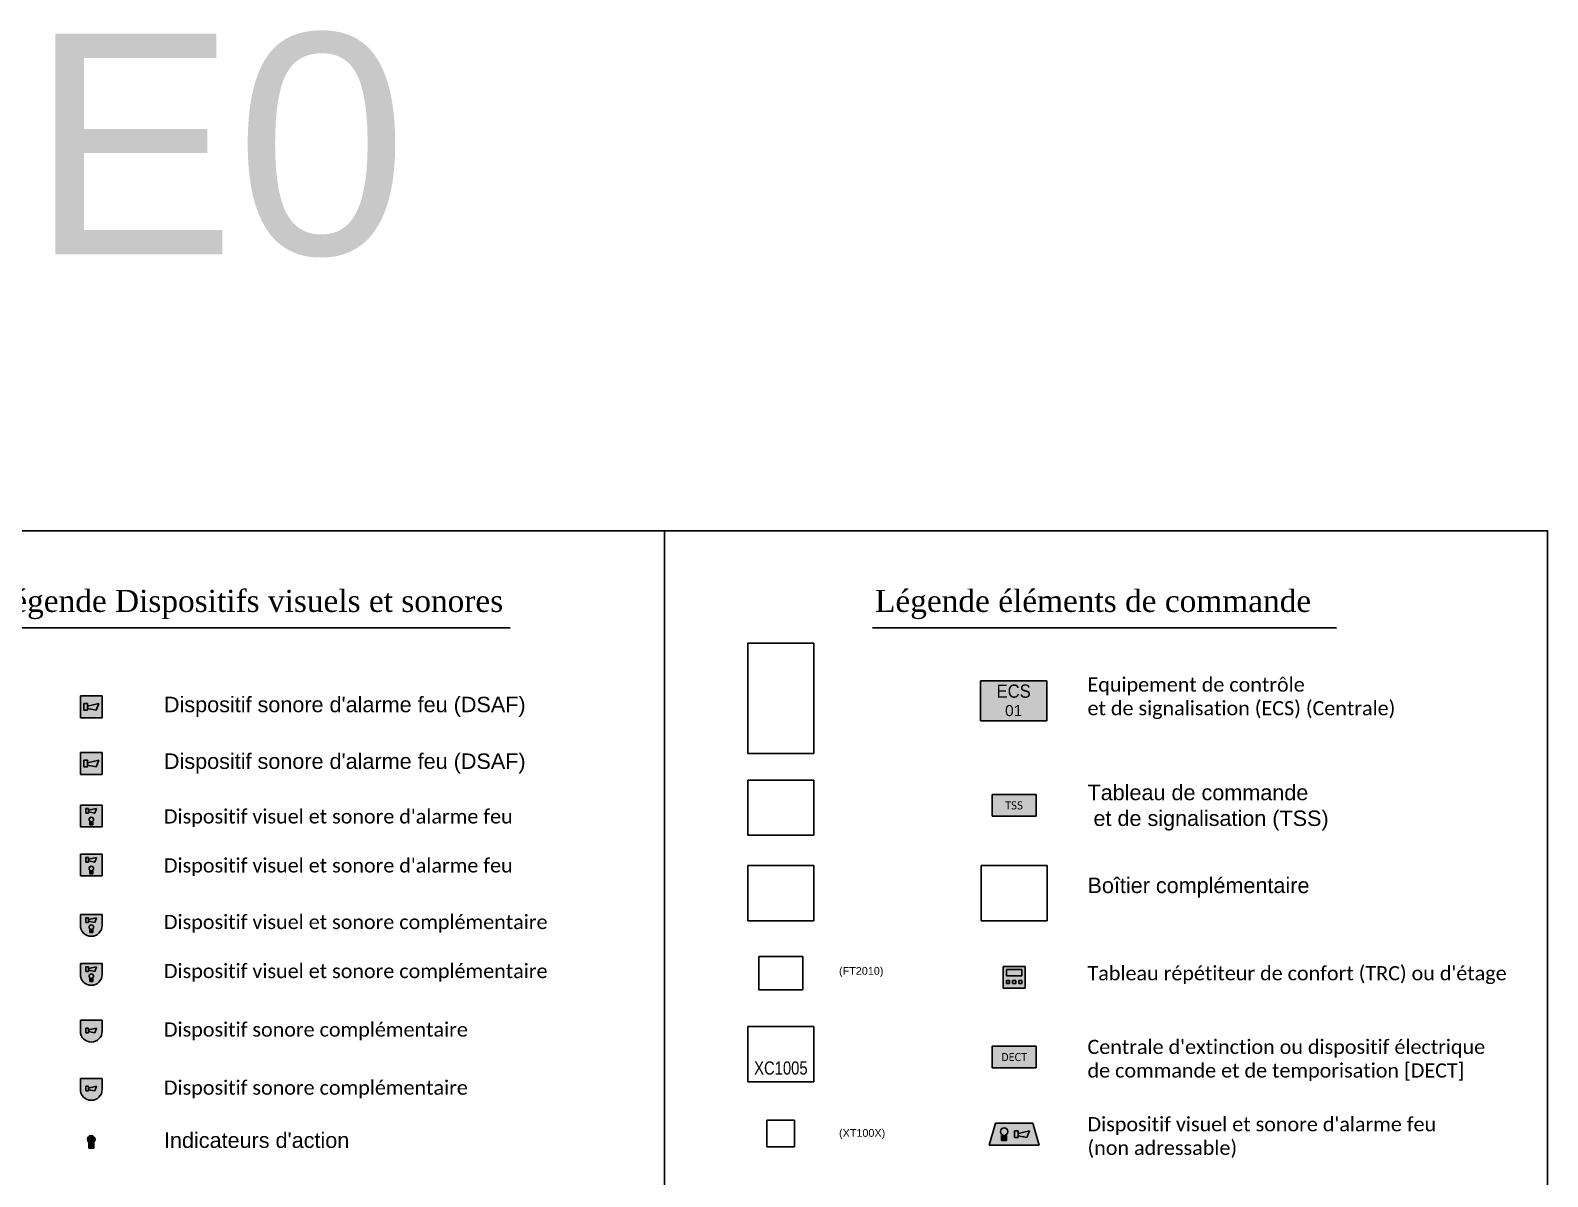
# Model space of a CAD drawing. Header units: centimetres. Extents: x -277 to 25900, y -463 to 5243.
# Drawn here: x 2564 to 6000, y 2646 to 5243 of the extents above; entities that cross this region are included whole.
import ezdxf
from ezdxf.enums import TextEntityAlignment as Align

# ---------------------------------------------------------------- set-up
doc = ezdxf.new("R2010")
doc.units = ezdxf.units.CM
doc.header["$LTSCALE"] = 10
doc.layers.add('SANS', color=231, linetype='Continuous', plot=False)
for name, color, linetype in [('SIEMENS_APPAREILS', 1, 'Continuous'), ('SIEMENS_DETECTION', 9, 'Continuous'), ('SIEMENS_EXTINCTION', 41, 'Continuous'), ('SIEMENS_GROUPES_DETECTION', 7, 'Continuous'), ('SIEMENS_SYMBOLTEXTE', 7, 'Continuous'), ('SIEMENS_SYMBOLTEXTE_APPAREIL', 7, 'Continuous'), ('SIEMENS_SYMBOLTEXTE_HARDWARE', 7, 'Continuous'), ('SIEMENS_SYMBOLTEXTE_LOGIQUE', 7, 'Continuous'), ('SIEMENS_TEXTES', 7, 'Continuous')]:
    doc.layers.add(name, color=color, linetype=linetype)
doc.styles.add('Arial', font='arial.ttf')
doc.styles.get("Standard").update_dxf_attribs({"font": 'romans.shx'})
doc.styles.add('Tahoma', font='tahoma.ttf')
picture_1 = doc.add_image_def('image8.jpg', size_in_pixel=(750, 1250))
picture_2 = doc.add_image_def('image9.jpg', size_in_pixel=(780, 650))
picture_3 = doc.add_image_def('image10.jpg', size_in_pixel=(780, 650))
picture_4 = doc.add_image_def('image22.jpg', size_in_pixel=(600, 450))
picture_5 = doc.add_image_def('image23.jpg', size_in_pixel=(390, 325))
picture_6 = doc.add_image_def('image24.jpg', size_in_pixel=(339, 327))

# ---------------------------------------------------------------- blocks, each defined once
blk = doc.blocks.new('*U164')
image = blk.add_image(picture_1, insert=(-75, -125), size_in_units=(150, 250))
image.dxf.flags = 7
blk = doc.blocks.new('*U16')
image = blk.add_image(picture_2, insert=(-75, -50), size_in_units=(150, 125))
image.dxf.flags = 7
blk = doc.blocks.new('*U36')
image = blk.add_image(picture_3, insert=(0, 0), size_in_units=(150, 125))
image.dxf.flags = 7
blk = doc.blocks.new('Siemens_Alarme_Sonore_Feu')
h = blk.add_hatch(color=0)
h.dxf.hatch_style = 1
h.paths.add_polyline_path([(24.7, 24.7), (-24.7, 24.7), (-24.7, -24.7), (24.7, -24.7)])
at = {"color": 7, "linetype": 'Continuous', "ltscale": 4}
for p, q in [((24.7, 24.7), (-24.7, 24.7)), ((-24.7, 24.7), (-24.7, -24.7)), ((-8.9, 7.4), (-16.8, 7.4)), ((-16.8, 7.4), (-16.8, -7.4)), ((-8.9, -7.4), (-8.9, 7.4)), ((-8.9, 1.5), (16.8, 7.4)), ((-8.9, -3.5), (-8.9, 1.5)), ((16.8, 7.4), (10.9, -7.4)), ((24.7, -24.7), (24.7, 24.7)), ((-24.7, -24.7), (24.7, -24.7)), ((-16.8, -7.4), (-8.9, -7.4)), ((10.9, -7.4), (-8.9, -3.5))]:
    blk.add_line(p, q, dxfattribs=at)
at = {"layer": 'SIEMENS_SYMBOLTEXTE', "style": 'Arial'}
blk.add_attdef('TEXT1', text='', height=30, dxfattribs=at).set_placement((-0.4, 47.4), align=Align.MIDDLE_CENTER)
blk.add_attdef('TEXT2', text='', height=20, dxfattribs=at).set_placement((-52.5, 5.5), align=Align.RIGHT)
at = {"layer": 'SIEMENS_SYMBOLTEXTE', "style": 'Arial', "flags": 1}
for tag, p in [('GROUP', (-25, -129.9)), ('ELEMENT', (-25, -156.2)), ('AREA', (-25, -182.5)), ('SECTION', (-25, -208.9)), ('ZONE', (-25, -235.2)), ('SERIAL_NUMBER', (-25, -287.9)), ('PARAMETER', (-25, -261.5)), ('MARK_FLAG', (-25, -314.2)), ('ELEMENT_ID', (-25, -340.5)), ('OPTION_1', (-25, -366.9)), ('OPTION_2', (-25, -393.2))]:
    blk.add_attdef(tag, p, '', height=20, dxfattribs=at)
at = {"layer": 'SIEMENS_SYMBOLTEXTE_APPAREIL', "lineweight": 30, "flags": 104}
blk.add_attdef('DETECTOR_TYP', text='', height=20, dxfattribs=at).set_placement((0, -75), align=Align.TOP_CENTER)
at = {"layer": 'SIEMENS_SYMBOLTEXTE_HARDWARE', "lineweight": 30, "flags": 104}
blk.add_attdef('HARDWARE', text='', height=20, dxfattribs=at).set_placement((0, -40), align=Align.TOP_CENTER)
blk = doc.blocks.new('Siemens_Dispositif_visuel_sonore_alarme feu')
h = blk.add_hatch(color=0)
h.dxf.hatch_style = 1
h.paths.add_polyline_path([(24.7, 24.7), (-24.7, 24.7), (-24.7, -24.7), (24.7, -24.7)])
at = {"linetype": 'Continuous', "ltscale": 4}
blk.add_hatch(color=7, dxfattribs=at).paths.add_polyline_path([(-3.4, -20.2), (3.4, -20.2), (3.4, -13.4), (-3.4, -13.4)], flags=0)
at = {"color": 7, "linetype": 'Continuous', "ltscale": 4}
for p, q in [((24.7, 24.7), (-24.7, 24.7)), ((-24.7, 24.7), (-24.7, -24.7)), ((-6.4, 17), (-12, 17)), ((-12, 17), (-12, 6.4)), ((-12, 6.4), (-6.4, 6.4)), ((-6.4, 6.4), (-6.4, 17)), ((-6.4, 12.7), (12, 17)), ((-6.4, 9.2), (-6.4, 12.7)), ((7.8, 6.4), (-6.4, 9.2)), ((12, 17), (7.8, 6.4)), ((24.7, -24.7), (24.7, 24.7)), ((-24.7, -24.7), (24.7, -24.7)), ((3.4, -13.4), (-3.4, -13.4)), ((-3.4, -13.4), (-3.4, -20.2)), ((-3.4, -20.2), (3.4, -20.2)), ((3.4, -20.2), (3.4, -13.4))]:
    blk.add_line(p, q, dxfattribs=at)
blk.add_circle((0, -8.3), 5.09, dxfattribs=at)
at = {"layer": 'SIEMENS_SYMBOLTEXTE', "style": 'Arial'}
blk.add_attdef('TEXT1', text='', height=30, dxfattribs=at).set_placement((-0.4, 47.4), align=Align.MIDDLE_CENTER)
blk.add_attdef('TEXT2', text='', height=20, dxfattribs=at).set_placement((-52.5, 5.5), align=Align.RIGHT)
at = {"layer": 'SIEMENS_SYMBOLTEXTE', "style": 'Arial', "flags": 1}
for tag, p in [('GROUP', (-25, -129.9)), ('ELEMENT', (-25, -156.2)), ('AREA', (-25, -182.5)), ('SECTION', (-25, -208.9)), ('ZONE', (-25, -235.2)), ('SERIAL_NUMBER', (-25, -287.9)), ('PARAMETER', (-25, -261.5)), ('MARK_FLAG', (-25, -314.2)), ('ELEMENT_ID', (-25, -340.5)), ('OPTION_1', (-25, -366.9)), ('OPTION_2', (-25, -393.2))]:
    blk.add_attdef(tag, p, '', height=20, dxfattribs=at)
at = {"layer": 'SIEMENS_SYMBOLTEXTE_APPAREIL', "lineweight": 30, "flags": 104}
blk.add_attdef('DETECTOR_TYP', text='', height=20, dxfattribs=at).set_placement((0, -75), align=Align.TOP_CENTER)
at = {"layer": 'SIEMENS_SYMBOLTEXTE_HARDWARE', "lineweight": 30, "flags": 104}
blk.add_attdef('HARDWARE', text='', height=20, dxfattribs=at).set_placement((0, -40), align=Align.TOP_CENTER)
blk = doc.blocks.new('Siemens_Dispositif_visuel_sonore_complémentaire')
h = blk.add_hatch(color=0)
h.dxf.hatch_style = 1
h.paths.add_polyline_path([(49.5, 0), (0, 0), (0, -24.8, 0.414214), (24.7, -49.5, 0.414214), (49.5, -24.8)])
at = {"linetype": 'Continuous', "ltscale": 4}
blk.add_hatch(color=7, dxfattribs=at).paths.add_polyline_path([(21.4, -40.7), (28.1, -40.7), (28.1, -33.9), (21.4, -33.9)], flags=0)
at = {"color": 7, "linetype": 'Continuous', "ltscale": 4}
for p, q in [((49.5, 0), (0, 0)), ((0, 0), (0, -24.8)), ((49.5, -24.8), (49.5, 0)), ((18.4, -7.4), (12.7, -7.4)), ((12.7, -7.4), (12.7, -18)), ((12.7, -18), (18.4, -18)), ((18.4, -18), (18.4, -7.4)), ((18.4, -11.7), (36.8, -7.4)), ((18.4, -15.2), (18.4, -11.7)), ((32.5, -18), (18.4, -15.2)), ((28.1, -33.9), (21.4, -33.9)), ((21.4, -33.9), (21.4, -40.7)), ((28.1, -40.7), (28.1, -33.9)), ((36.8, -7.4), (32.5, -18)), ((21.4, -40.7), (28.1, -40.7))]:
    blk.add_line(p, q, dxfattribs=at)
blk.add_circle((24.7, -28.9), 5.09, dxfattribs=at)
for start, end in [(180, 270), (270, 0)]:
    blk.add_arc((24.7, -24.8), 24.7, start, end, dxfattribs=at)
at = {"layer": 'SIEMENS_SYMBOLTEXTE', "style": 'Arial'}
blk.add_attdef('TEXT1', text='', height=30, dxfattribs=at).set_placement((24.6, 28.8), align=Align.MIDDLE_CENTER)
blk.add_attdef('TEXT2', text='', height=20, dxfattribs=at).set_placement((-27.8, -20.8), align=Align.RIGHT)
at = {"layer": 'SIEMENS_SYMBOLTEXTE', "style": 'Arial', "flags": 1}
for tag, p in [('GROUP', (-0.3, -154.6)), ('ELEMENT', (-0.3, -180.9)), ('AREA', (-0.3, -207.3)), ('ZONE', (-0.3, -259.9)), ('SECTION', (-0.3, -233.6)), ('PARAMETER', (-0.3, -286.3)), ('SERIAL_NUMBER', (-0.3, -312.6)), ('MARK_FLAG', (-0.3, -339)), ('OPTION_1', (-0.3, -391.6)), ('ELEMENT_ID', (-0.3, -365.3)), ('OPTION_2', (-0.3, -418))]:
    blk.add_attdef(tag, p, '', height=20, dxfattribs=at)
at = {"layer": 'SIEMENS_SYMBOLTEXTE_APPAREIL', "lineweight": 30, "flags": 104}
blk.add_attdef('DETECTOR_TYP', text='', height=20, dxfattribs=at).set_placement((24.7, -99.8), align=Align.TOP_CENTER)
at = {"layer": 'SIEMENS_SYMBOLTEXTE_HARDWARE', "lineweight": 30, "flags": 104}
blk.add_attdef('HARDWARE', text='', height=20, dxfattribs=at).set_placement((24.7, -64.8), align=Align.TOP_CENTER)
blk = doc.blocks.new('Siemens_Dispositif_sonore_complémentaire')
h = blk.add_hatch(color=0)
h.dxf.hatch_style = 1
h.paths.add_polyline_path([(49.5, 0), (0, 0), (0, -24.8, 0.414214), (24.7, -49.5, 0.414214), (49.5, -24.8)])
at = {"color": 7, "linetype": 'Continuous', "ltscale": 4}
for p, q in [((49.5, 0), (0, 0)), ((0, 0), (0, -24.8)), ((49.5, -24.8), (49.5, 0)), ((18.4, -17.7), (12.7, -17.7)), ((12.7, -17.7), (12.7, -28.3)), ((12.7, -28.3), (18.4, -28.3)), ((18.4, -28.3), (18.4, -17.7)), ((18.4, -21.9), (36.8, -17.7)), ((18.4, -25.5), (18.4, -21.9)), ((32.5, -28.3), (18.4, -25.5)), ((36.8, -17.7), (32.5, -28.3))]:
    blk.add_line(p, q, dxfattribs=at)
for start, end in [(180, 270), (270, 0)]:
    blk.add_arc((24.7, -24.8), 24.7, start, end, dxfattribs=at)
at = {"layer": 'SIEMENS_SYMBOLTEXTE', "style": 'Arial'}
blk.add_attdef('TEXT1', text='', height=20, dxfattribs=at).set_placement((-10, 0), align=Align.TOP_RIGHT)
blk.add_attdef('TEXT2', text='', height=20, dxfattribs=at).set_placement((-10, -50), align=Align.RIGHT)
at = {"layer": 'SIEMENS_SYMBOLTEXTE', "style": 'Arial', "flags": 1}
for tag, p in [('GROUP', (0, -87.6)), ('ELEMENT', (0, -113.9)), ('AREA', (0, -140.3)), ('SECTION', (0, -166.6)), ('ZONE', (0, -192.9)), ('PARAMETER', (0, -219.3)), ('SERIAL_NUMBER', (0, -245.6)), ('MARK_FLAG', (0, -271.9)), ('OPTION_1', (0, -324.6)), ('ELEMENT_ID', (0, -298.3)), ('OPTION_2', (0, -350.9))]:
    blk.add_attdef(tag, p, '', height=20, dxfattribs=at)
at = {"layer": 'SIEMENS_SYMBOLTEXTE_APPAREIL', "lineweight": 30, "flags": 104}
blk.add_attdef('DETECTOR_TYP', text='', height=20, dxfattribs=at).set_placement((60, -50), align=Align.BOTTOM_LEFT)
at = {"layer": 'SIEMENS_SYMBOLTEXTE_HARDWARE', "lineweight": 30, "flags": 104}
blk.add_attdef('HARDWARE', text='', height=20, dxfattribs=at).set_placement((60, 0), align=Align.TOP_LEFT)
blk = doc.blocks.new('Siemens_Indicateur_action')
h = blk.add_hatch(color=0)
h.dxf.hatch_style = 1
h.paths.add_polyline_path([(-8.5, 8.5, 1), (8.5, 8.5, 1)])
at = {"linetype": 'Continuous', "ltscale": 4}
blk.add_hatch(color=7, dxfattribs=at).paths.add_polyline_path([(-5.7, -11.3), (5.7, -11.3), (5.7, 0), (-5.7, 0)], flags=0)
at = {"color": 7, "linetype": 'Continuous', "ltscale": 4}
for p, q in [((5.7, 0), (-5.7, 0)), ((-5.7, 0), (-5.7, -11.3)), ((5.7, -11.3), (5.7, 0)), ((-5.7, -11.3), (5.7, -11.3))]:
    blk.add_line(p, q, dxfattribs=at)
blk.add_circle((0, 8.5), 8.49, dxfattribs=at)
at = {"layer": 'SIEMENS_SYMBOLTEXTE', "color": 7, "style": 'Arial'}
blk.add_attdef('HAUT', text='', height=15, dxfattribs=at).set_placement((0, 23), align=Align.CENTER)
blk = doc.blocks.new('Siemens_ECS')
at = {"color": 7}
blk.add_lwpolyline([(-75, 45), (75, 45), (75, -45), (-75, -45)], close=True, dxfattribs=at)
at = {"color": 0}
blk.add_solid([(-75, 45), (75, 45), (-75, -45), (75, -45)], dxfattribs=at)
at = {"layer": 'SIEMENS_SYMBOLTEXTE', "color": 7, "style": 'Arial'}
blk.add_attdef('HAUT', text='', height=30, dxfattribs=at).set_placement((0, 54.9), align=Align.CENTER)
blk.add_attdef('INFO_GAUCHE', text='', height=20, dxfattribs=at).set_placement((-85, 25), align=Align.RIGHT)
at = {"layer": 'SIEMENS_SYMBOLTEXTE', "color": 7, "style": 'Arial', "width": 0.9}
blk.add_attdef('BMZ_TYP', text='', height=30, dxfattribs=at).set_placement((0, 22), align=Align.MIDDLE_CENTER)
at = {"layer": 'SIEMENS_SYMBOLTEXTE', "color": 7, "style": 'Arial'}
blk.add_attdef('INFO_DROITE', (85, 25), '', height=20, dxfattribs=at)
blk.add_attdef('GAUCHE', text='', height=30, dxfattribs=at).set_placement((-85, 0), align=Align.MIDDLE_RIGHT)
blk.add_attdef('DROITE', text='', height=30, dxfattribs=at).set_placement((85, 0), align=Align.MIDDLE_LEFT)
blk.add_attdef('BMZ_NR', text='', height=25, dxfattribs=at).set_placement((0, -22), align=Align.MIDDLE_CENTER)
blk.add_attdef('BAS', text='', height=30, dxfattribs=at).set_placement((0, -55), align=Align.TOP_CENTER)
blk = doc.blocks.new('Siemens_TSS')
h = blk.add_hatch(color=0)
h.dxf.hatch_style = 1
h.paths.add_polyline_path([(49.5, 24.7), (-49.5, 24.7), (-49.5, -24.7), (49.5, -24.7)])
at = {"color": 7, "linetype": 'Continuous', "ltscale": 4}
for p, q in [((49.5, 24.7), (-49.5, 24.7)), ((-49.5, 24.7), (-49.5, -24.7)), ((49.5, -24.7), (49.5, 24.7)), ((-49.5, -24.7), (49.5, -24.7))]:
    blk.add_line(p, q, dxfattribs=at)
at = {"color": 7, "linetype": 'Continuous', "style": 'Tahoma'}
blk.add_text('TSS', height=18.15, dxfattribs=at).set_placement((0, 0), align=Align.MIDDLE_CENTER)
at = {"layer": 'SIEMENS_SYMBOLTEXTE', "color": 7, "style": 'Arial'}
blk.add_attdef('INFO_GAUCHE', text='', height=20, dxfattribs=at).set_placement((-60.7, 25), align=Align.RIGHT)
blk.add_attdef('HAUT', text='', height=30, dxfattribs=at).set_placement((0, 35), align=Align.CENTER)
blk.add_attdef('INFO_DROITE', (60.7, 25), '', height=20, dxfattribs=at)
blk.add_attdef('GAUCHE', text='', height=30, dxfattribs=at).set_placement((-60.7, 0), align=Align.MIDDLE_RIGHT)
blk.add_attdef('DROITE', text='', height=30, dxfattribs=at).set_placement((60.7, 0), align=Align.MIDDLE_LEFT)
blk.add_attdef('BAS', text='', height=30, dxfattribs=at).set_placement((0, -35), align=Align.TOP_CENTER)
blk = doc.blocks.new('Siemens_Tableau_répétiteur_confort')
h = blk.add_hatch(color=0)
h.dxf.hatch_style = 1
h.paths.add_polyline_path([(24.7, 24.7), (-24.7, 24.7), (-24.7, -24.7), (24.7, -24.7)])
at = {"color": 7, "linetype": 'Continuous', "ltscale": 4}
for p, q in [((24.7, 24.7), (-24.7, 24.7)), ((-24.7, 24.7), (-24.7, -24.7)), ((17.7, 17.7), (-17.7, 17.7)), ((-17.7, 17.7), (-17.7, 3.5)), ((-17.7, 3.5), (17.7, 3.5)), ((17.7, 3.5), (17.7, 17.7)), ((24.7, -24.7), (24.7, 24.7)), ((-24.7, -24.7), (24.7, -24.7)), ((-10.6, -7.1), (-17.7, -7.1)), ((-17.7, -7.1), (-17.7, -14.1)), ((-17.7, -14.1), (-10.6, -14.1)), ((-10.6, -14.1), (-10.6, -7.1)), ((3.5, -7.1), (-3.5, -7.1)), ((-3.5, -7.1), (-3.5, -14.1)), ((-3.5, -14.1), (3.5, -14.1)), ((3.5, -14.1), (3.5, -7.1)), ((17.7, -7.1), (10.6, -7.1)), ((10.6, -7.1), (10.6, -14.1)), ((10.6, -14.1), (17.7, -14.1)), ((17.7, -14.1), (17.7, -7.1))]:
    blk.add_line(p, q, dxfattribs=at)
at = {"layer": 'SIEMENS_SYMBOLTEXTE', "style": 'Arial'}
blk.add_attdef('TEXT1', text='', height=30, dxfattribs=at).set_placement((3.2, 51.5), align=Align.MIDDLE_CENTER)
blk.add_attdef('TEXT2', text='', height=20, dxfattribs=at).set_placement((-35, 4.7), align=Align.RIGHT)
at = {"layer": 'SIEMENS_SYMBOLTEXTE', "style": 'Arial', "flags": 1}
for tag, p in [('GROUP', (-25, -129.8)), ('ELEMENT', (-25, -156.2)), ('AREA', (-25, -182.5)), ('SECTION', (-25, -208.9)), ('ZONE', (-25, -235.2)), ('SERIAL_NUMBER', (-25, -287.9)), ('PARAMETER', (-25, -261.5)), ('MARK_FLAG', (-25, -314.2)), ('ELEMENT_ID', (-25, -340.5)), ('OPTION_1', (-25, -366.9)), ('OPTION_2', (-25, -393.2))]:
    blk.add_attdef(tag, p, '', height=20, dxfattribs=at)
at = {"layer": 'SIEMENS_SYMBOLTEXTE_APPAREIL', "lineweight": 30, "flags": 104}
blk.add_attdef('DETECTOR_TYP', text='', height=20, dxfattribs=at).set_placement((0, -75), align=Align.TOP_CENTER)
at = {"layer": 'SIEMENS_SYMBOLTEXTE_HARDWARE', "lineweight": 30, "flags": 104}
blk.add_attdef('HARDWARE', text='', height=20, dxfattribs=at).set_placement((0, -40), align=Align.TOP_CENTER)
blk = doc.blocks.new('*U24')
image = blk.add_image(picture_4, insert=(-50, -37.5), size_in_units=(100, 75))
image.dxf.flags = 7
blk = doc.blocks.new('*U29')
image = blk.add_image(picture_5, insert=(-75, -50), size_in_units=(150, 125))
image.dxf.flags = 7
blk = doc.blocks.new('Siemens_Centrale_extinction')
h = blk.add_hatch(color=0)
h.dxf.hatch_style = 1
h.paths.add_polyline_path([(49.5, 24.7), (-49.5, 24.7), (-49.5, -24.7), (49.5, -24.7)])
at = {"color": 7, "linetype": 'Continuous', "ltscale": 4}
for p, q in [((49.5, 24.7), (-49.5, 24.7)), ((-49.5, 24.7), (-49.5, -24.7)), ((49.5, -24.7), (49.5, 24.7)), ((-49.5, -24.7), (49.5, -24.7))]:
    blk.add_line(p, q, dxfattribs=at)
at = {"color": 7, "linetype": 'Continuous', "style": 'Tahoma'}
blk.add_text('DECT', height=18.15, dxfattribs=at).set_placement((0, 0), align=Align.MIDDLE_CENTER)
at = {"layer": 'SIEMENS_GROUPES_DETECTION', "style": 'Arial'}
blk.add_attdef('GROUP', text='', height=30, dxfattribs=at).set_placement((0, 40), align=Align.CENTER)
at = {"layer": 'SIEMENS_SYMBOLTEXTE', "style": 'Arial'}
blk.add_attdef('TEXT1', text='', height=20, dxfattribs=at).set_placement((-60, 25), align=Align.TOP_RIGHT)
blk.add_attdef('TEXT2', text='', height=20, dxfattribs=at).set_placement((-60, -25), align=Align.RIGHT)
at = {"layer": 'SIEMENS_SYMBOLTEXTE', "style": 'Arial', "flags": 1}
for tag, p in [('ELEMENT', (-25, -126.6)), ('PARAMETER', (-25, -152.9)), ('SERIAL_NUMBER', (-25, -179.3)), ('MARK_FLAG', (-25, -205.6)), ('OPTION_1', (-25, -258.3)), ('ELEMENT_ID', (-25, -231.9)), ('OPTION_2', (-25, -284.6))]:
    blk.add_attdef(tag, p, '', height=20, dxfattribs=at)
at = {"layer": 'SIEMENS_SYMBOLTEXTE_APPAREIL', "lineweight": 30, "flags": 106}
blk.add_attdef('DETECTOR_TYP', text='', height=20, dxfattribs=at).set_placement((0, -75), align=Align.TOP_CENTER)
at = {"layer": 'SIEMENS_SYMBOLTEXTE_HARDWARE', "lineweight": 30, "flags": 106}
blk.add_attdef('HARDWARE', text='', height=20, dxfattribs=at).set_placement((0, -40), align=Align.TOP_CENTER)
at = {"layer": 'SIEMENS_SYMBOLTEXTE_LOGIQUE', "style": 'Arial'}
blk.add_attdef('AREA', text='', height=12, dxfattribs=at).set_placement((60, 25), align=Align.TOP_LEFT)
blk.add_attdef('SECTION', text='', height=12, dxfattribs=at).set_placement((60, 0), align=Align.MIDDLE_LEFT)
blk.add_attdef('ZONE', (60, -25), '', height=12, dxfattribs=at)
blk = doc.blocks.new('Siemens_Dispositif_Visuel_Sonore_Alarme_Feu_Extinction')
h = blk.add_hatch(color=0)
h.dxf.hatch_style = 1
h.paths.add_polyline_path([(42.4, 24.7), (-42.4, 24.7), (-56.6, -24.7), (56.6, -24.7)])
at = {"linetype": 'Continuous', "ltscale": 4}
blk.add_hatch(color=7, dxfattribs=at).paths.add_polyline_path([(-28.3, -14.1), (-17, -14.1), (-17, -2.8), (-28.3, -2.8)], flags=0)
at = {"color": 7, "linetype": 'Continuous', "ltscale": 4}
for p, q in [((-42.4, 24.7), (-56.6, -24.7)), ((42.4, 24.7), (-42.4, 24.7)), ((8.8, 7.4), (0.8, 7.4)), ((0.8, 7.4), (0.8, -7.4)), ((8.8, -7.4), (8.8, 7.4)), ((8.8, 1.5), (34.5, 7.4)), ((8.8, -3.5), (8.8, 1.5)), ((34.5, 7.4), (28.6, -7.4)), ((56.6, -24.7), (42.4, 24.7)), ((-56.6, -24.7), (56.6, -24.7)), ((-17, -2.8), (-28.3, -2.8)), ((-28.3, -2.8), (-28.3, -14.1)), ((-28.3, -14.1), (-17, -14.1)), ((-17, -14.1), (-17, -2.8)), ((0.8, -7.4), (8.8, -7.4)), ((28.6, -7.4), (8.8, -3.5))]:
    blk.add_line(p, q, dxfattribs=at)
blk.add_circle((-22.6, 5.7), 8.49, dxfattribs=at)
at = {"layer": 'SIEMENS_SYMBOLTEXTE', "style": 'Arial'}
blk.add_attdef('TEXT1', text='', height=30, dxfattribs=at).set_placement((0.4, 51.1), align=Align.MIDDLE_CENTER)
blk.add_attdef('TEXT2', text='', height=20, dxfattribs=at).set_placement((-61.5, -7.9), align=Align.RIGHT)
at = {"layer": 'SIEMENS_SYMBOLTEXTE', "style": 'Arial', "flags": 1}
for tag, p in [('GROUP', (-25, -129.8)), ('ELEMENT', (-25, -156.2)), ('AREA', (-25, -182.5)), ('SECTION', (-25, -208.9)), ('ZONE', (-25, -235.2)), ('SERIAL_NUMBER', (-25, -287.9)), ('PARAMETER', (-25, -261.5)), ('MARK_FLAG', (-25, -314.2)), ('ELEMENT_ID', (-25, -340.5)), ('OPTION_1', (-25, -366.9)), ('OPTION_2', (-25, -393.2))]:
    blk.add_attdef(tag, p, '', height=20, dxfattribs=at)
at = {"layer": 'SIEMENS_SYMBOLTEXTE_APPAREIL', "lineweight": 30, "flags": 104}
blk.add_attdef('DETECTOR_TYP', text='', height=20, dxfattribs=at).set_placement((0, -75), align=Align.TOP_CENTER)
at = {"layer": 'SIEMENS_SYMBOLTEXTE_HARDWARE', "lineweight": 30, "flags": 104}
blk.add_attdef('HARDWARE', text='', height=20, dxfattribs=at).set_placement((0, -40), align=Align.TOP_CENTER)
blk = doc.blocks.new('*U28')
image = blk.add_image(picture_6, insert=(-31.9, -30.8), size_in_units=(62.6, 60.4))
image.dxf.flags = 7

msp = doc.modelspace()

# ---------------------------------------------------------------- linework, layer by layer
msp.add_lwpolyline([(4000, 3777.6), (4000, 1635.4)])
at = {"layer": 'SANS'}
for points in [[(2000, 1635.4), (2000, 4109.4), (4000, 4109.4), (4000, 1635.4)], [(4000, 1635.4), (4000, 4109.4), (6000, 4109.4), (6000, 1635.4)]]:
    msp.add_lwpolyline(points, close=True, dxfattribs=at)
at = {"layer": 'SIEMENS_TEXTES', "linetype": 'Continuous'}
for points in [[(2434.7, 3889.1), (3650.5, 3889.1)], [(4471.3, 3889.1), (5522.1, 3889.1)]]:
    msp.add_lwpolyline(points, dxfattribs=at)

# ---------------------------------------------------------------- block references
at = {"layer": 'SIEMENS_APPAREILS'}
msp.add_blockref('Siemens_ECS', (4790.7, 3724), dxfattribs=at).add_auto_attribs({'BMZ_TYP': 'ECS', 'BMZ_NR': '01'})
for name, p in [('Siemens_Alarme_Sonore_Feu', (2701.8, 3710.5)), ('Siemens_Alarme_Sonore_Feu', (2701.8, 3582.1)), ('Siemens_TSS', (4791.8, 3487.3)), ('Siemens_Dispositif_visuel_sonore_alarme feu', (2701.8, 3463.4)), ('Siemens_Dispositif_visuel_sonore_alarme feu', (2701.8, 3352.4)), ('Siemens_Dispositif_visuel_sonore_complémentaire', (2677.1, 3240.3)), ('Siemens_Dispositif_visuel_sonore_complémentaire', (2677.1, 3129.2)), ('Siemens_Tableau_répétiteur_confort', (4791.8, 3097.8)), ('Siemens_Dispositif_sonore_complémentaire', (2677.1, 3000.4)), ('Siemens_Dispositif_sonore_complémentaire', (2677.1, 2868.7))]:
    msp.add_blockref(name, p, dxfattribs=at)
at = {"layer": 'SIEMENS_DETECTION'}
for name, p in [('*U164', (4263.5, 3729.8)), ('*U16', (4263.5, 3469.5)), ('*U36', (4188.5, 3225.8)), ('*U24', (4263.5, 3107.3)), ('*U28', (4263.5, 2744.6)), ('Siemens_Indicateur_action', (2701.8, 2722.2))]:
    msp.add_blockref(name, p, dxfattribs=at)
at = {"layer": 'SIEMENS_DETECTION', "color": 1}
msp.add_blockref('*U36', (4716.8, 3225.8), dxfattribs=at)
at = {"layer": 'SIEMENS_DETECTION'}
ref = msp.add_blockref('*U29', (4263.5, 2911.1), dxfattribs=at)
ref.add_attrib('TYPE', 'XC1005', dxfattribs={"layer": 'SIEMENS_SYMBOLTEXTE', "color": 7, "height": 30, "style": 'Arial', "width": 0.8}).set_placement((4263.5, 2892.4), align=Align.MIDDLE_CENTER)
at = {"layer": 'SIEMENS_EXTINCTION', "color": 1}
for name, p in [('Siemens_Centrale_extinction', (4791.8, 2917.2)), ('Siemens_Dispositif_Visuel_Sonore_Alarme_Feu_Extinction', (4791.8, 2742.6))]:
    msp.add_blockref(name, p, dxfattribs=at)

# ---------------------------------------------------------------- texts
at = {"insert": (2563, 5235.2), "char_height": 500, "attachment_point": 1, "style": 'Arial'}
msp.add_mtext_dynamic_manual_height_columns('E0', width=1475, gutter_width=12.5, heights=[0], dxfattribs=at)
at = {"layer": 'SIEMENS_TEXTES', "linetype": 'Continuous', "char_height": 50, "attachment_point": 1}
for s, insert in [('{\\fTimes New Roman|b0|i0|c0|p18;Légende Dispositifs visuels et sonores}', (2476.8, 3975.4)), ('{\\fTimes New Roman|b0|i0|c0|p18;Légende éléments de commande}', (4476.8, 3975.4))]:
    msp.add_mtext_dynamic_manual_height_columns(s, width=22270.196, gutter_width=12.5, heights=[0], dxfattribs=dict(at, insert=insert))
at = {"layer": 'SIEMENS_TEXTES', "attachment_point": 4, "style": 'Arial'}
for s, width, insert, char_height in [('{\\fCalibri|b0|i0|c0|p34;\\H0.91667x;Equipement de contrôle \\Pet de signalisation (ECS) (Centrale)}', 7169.513, (4957.9, 3729.8), 35), ("Dispositif sonore d'alarme feu (DSAF)", 8228.034, (2866.4, 3710.5), 35), ("Dispositif sonore d'alarme feu (DSAF)", 8228.034, (2866.4, 3582.1), 35), ('Tableau de commande\\P et de signalisation (TSS)', 7169.513, (4957.9, 3482), 35), ("{\\fCalibri|b0|i0|c0|p34;\\H0.91667x;Dispositif visuel et sonore d'alarme feu}", 8228.034, (2866.4, 3458.2), 35), ("{\\fCalibri|b0|i0|c0|p34;\\H0.91667x;Dispositif visuel et sonore d'alarme feu}", 8228.034, (2866.4, 3347.2), 35), ('Boîtier complémentaire', 7169.513, (4957.9, 3300.8), 35), ('{\\fCalibri|b0|i0|c0|p34;\\H0.91667x;Dispositif visuel et sonore complémentaire}', 9813.15, (2866.4, 3219.1), 35), ('{\\fCalibri|b0|i0|c0|p34;\\H0.91667x;Dispositif visuel et sonore complémentaire}', 9813.15, (2866.4, 3108), 35), ("{\\fCalibri|b0|i0|c0|p34;\\H0.91667x;Tableau répétiteur de confort (TRC) ou d'étage}", 9831.142, (4957.9, 3102.8), 35), ('(FT2010)', 8228.034, (4395.2, 3109.8), 17.5), ('{\\fCalibri|b0|i0|c0|p34;\\H0.91667x;Dispositif sonore complémentaire}', 7169.513, (2866.4, 2975.5), 35), ("{\\fCalibri|b0|i0|c0|p34;\\H0.91667x;Centrale d'extinction ou dispositif électrique \\Pde commande et de temporisation [DECT]}", 9831.142, (4957.9, 2909.5), 35), ('{\\fCalibri|b0|i0|c0|p34;\\H0.91667x;Dispositif sonore complémentaire}', 7169.513, (2866.4, 2843.9), 35), ("{\\fCalibri|b0|i0|c0|p34;\\H0.91667x;Dispositif visuel et sonore d'alarme feu \\P(non adressable)}", 9831.142, (4957.9, 2734.9), 35), ('(XT100X)', 8228.034, (4395.2, 2742.7), 17.5), ("Indicateurs d'action", 7745.663, (2866.4, 2728.6), 35)]:
    msp.add_mtext_dynamic_manual_height_columns(s, width=width, gutter_width=12.5, heights=[0], dxfattribs=dict(at, insert=insert, char_height=char_height))

doc.saveas('drawing.dxf')
